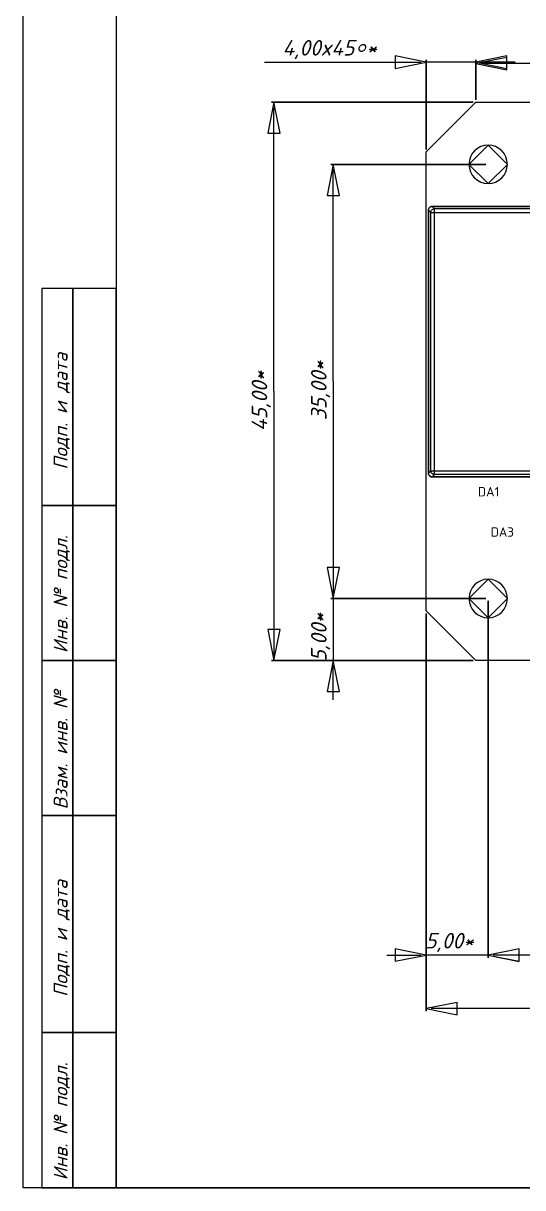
# Model space of a CAD drawing. Header units: inches. Extents: x 5 to 415, y -593 to 71.
# Drawn here: x 5 to 85.6, y -589 to -401.3 of the extents above; entities that cross this region are included whole.
import ezdxf

# ---------------------------------------------------------------- set-up
doc = ezdxf.new("R2010")
doc.units = ezdxf.units.IN
doc.header["$MEASUREMENT"] = 0
doc.styles.add('ISOCPEUR0', font='isocpeur.ttf', dxfattribs={"height": 3.704167})
doc.styles.add('ISOCPEUR1', font='isocpeui.ttf', dxfattribs={"height": 4.7625})

msp = doc.modelspace()

# ---------------------------------------------------------------- linework, layer by layer
at = {"color": 18, "true_color": 0x000000}
for p, q in [((5, -589), (5, -302)), ((20, -302), (20, -589)), ((70, -407.53), (65, -406.53)), ((65, -406.53), (65, -408.53)), ((70, -421.6), (70, -407.13)), ((70, -407.13), (70, -421.6)), ((83, -406.53), (78, -407.53)), ((83, -406.75), (78, -407.75)), ((78, -413.6), (78, -407.13)), ((78, -407.13), (78, -413.6)), ((78, -413.6), (78, -407.35)), ((78, -407.35), (78, -413.6)), ((83, -408.53), (83, -406.53)), ((83, -408.75), (83, -406.75)), ((43.89, -407.53), (65, -407.53)), ((63.65, -407.53), (69.19, -407.53)), ((65, -408.53), (70, -407.53)), ((78, -407.53), (70, -407.53)), ((78, -407.53), (83, -408.53)), ((78, -407.75), (83, -408.75)), ((84.35, -407.53), (78.81, -407.53)), ((113.34, -407.75), (78.81, -407.75)), ((45.43, -414), (44.43, -419)), ((77.6, -414), (45.03, -414)), ((45.03, -414), (77.6, -414)), ((46.43, -419), (45.43, -414)), ((45.43, -460.57), (45.43, -414.81)), ((70, -422), (78, -414)), ((78, -414), (152, -414)), ((44.43, -419), (46.43, -419)), ((70, -496), (70, -422)), ((80, -420.9), (76.9, -424)), ((83.1, -424), (80, -420.9)), ((55, -424), (54, -429)), ((79.6, -424), (54.6, -424)), ((54.6, -424), (79.6, -424)), ((56, -429), (55, -424)), ((76.9, -424), (80, -427.1)), ((80, -427.1), (83.1, -424)), ((55, -459), (55, -424.81)), ((54, -429), (56, -429)), ((70.37, -431.23), (70.35, -431.38)), ((70.35, -431.38), (70.37, -431.23)), ((70.35, -431.38), (70.35, -431.88)), ((70.35, -431.88), (70.35, -431.38)), ((70.73, -431.76), (70.35, -431.38)), ((70.42, -431.1), (70.37, -431.23)), ((70.37, -431.23), (70.42, -431.1)), ((70.49, -430.99), (70.42, -431.1)), ((70.42, -431.1), (70.49, -430.99)), ((70.59, -430.9), (70.49, -430.99)), ((70.49, -430.99), (70.59, -430.9)), ((70.7, -430.83), (70.59, -430.9)), ((70.59, -430.9), (70.7, -430.83)), ((70.82, -430.79), (70.7, -430.83)), ((70.7, -430.83), (70.82, -430.79)), ((70.73, -431.76), (70.75, -431.63)), ((70.73, -431.76), (70.75, -431.76)), ((70.73, -473.4), (70.73, -431.76)), ((70.75, -431.63), (70.79, -431.5)), ((70.75, -431.76), (70.79, -431.76)), ((70.79, -431.5), (70.86, -431.39)), ((70.79, -431.76), (70.87, -431.76)), ((70.89, -430.78), (70.82, -430.79)), ((70.82, -430.79), (70.89, -430.78)), ((70.86, -431.39), (70.96, -431.29)), ((70.87, -431.76), (70.96, -431.76)), ((70.95, -430.78), (70.89, -430.78)), ((70.89, -430.78), (70.95, -430.78)), ((87.95, -430.78), (70.95, -430.78)), ((70.95, -430.78), (87.95, -430.78)), ((71.33, -431.16), (70.95, -430.78)), ((70.96, -431.29), (71.07, -431.22)), ((70.96, -431.76), (71.07, -431.76)), ((71.07, -431.22), (71.2, -431.18)), ((71.07, -431.76), (71.2, -431.76)), ((71.2, -431.18), (71.33, -431.16)), ((71.33, -431.76), (71.2, -431.76)), ((71.33, -431.18), (71.33, -431.16)), ((87.57, -431.16), (71.33, -431.16)), ((71.33, -431.22), (71.33, -431.18)), ((71.33, -431.3), (71.33, -431.22)), ((71.33, -431.39), (71.33, -431.3)), ((71.33, -431.5), (71.33, -431.39)), ((71.33, -431.63), (71.33, -431.5)), ((71.33, -431.76), (71.33, -431.63)), ((71.33, -473.4), (71.33, -431.76)), ((71.33, -431.76), (87.57, -431.76)), ((70.35, -431.88), (70.37, -431.88)), ((70.35, -431.88), (70.37, -431.88)), ((70.37, -431.88), (70.37, -473.28)), ((70.37, -473.28), (70.37, -431.88)), ((13, -444), (8, -444)), ((8, -444), (8, -479)), ((13, -479), (13, -444)), ((20, -444), (13, -444)), ((13, -444), (13, -479)), ((20, -479), (20, -444)), ((55, -459), (55, -493.19)), ((45.43, -460.57), (45.43, -503.19)), ((70.37, -473.28), (70.35, -473.28)), ((70.35, -473.28), (70.35, -473.78)), ((70.35, -473.78), (70.35, -473.28)), ((70.35, -473.28), (70.37, -473.28)), ((70.35, -473.78), (70.73, -473.4)), ((70.35, -473.78), (70.35, -473.84)), ((70.35, -473.84), (70.35, -473.78)), ((70.35, -473.84), (70.36, -473.91)), ((70.36, -473.91), (70.35, -473.84)), ((70.36, -473.91), (70.4, -474.03)), ((70.4, -474.03), (70.36, -473.91)), ((70.4, -474.03), (70.47, -474.14)), ((70.47, -474.14), (70.4, -474.03)), ((70.47, -474.14), (70.56, -474.24)), ((70.56, -474.24), (70.47, -474.14)), ((70.56, -474.24), (70.67, -474.31)), ((70.67, -474.31), (70.56, -474.24)), ((70.67, -474.31), (70.8, -474.36)), ((70.8, -474.36), (70.67, -474.31)), ((70.73, -473.4), (70.75, -473.4)), ((70.75, -473.53), (70.73, -473.4)), ((70.75, -473.4), (70.79, -473.4)), ((70.79, -473.66), (70.75, -473.53)), ((70.79, -473.4), (70.87, -473.4)), ((70.86, -473.77), (70.79, -473.66)), ((70.8, -474.36), (70.95, -474.38)), ((70.95, -474.38), (70.8, -474.36)), ((70.96, -473.87), (70.86, -473.77)), ((70.87, -473.4), (70.96, -473.4)), ((70.95, -474.38), (71.33, -474)), ((70.95, -474.38), (87.95, -474.38)), ((87.95, -474.38), (70.95, -474.38)), ((70.96, -473.4), (71.07, -473.4)), ((71.07, -473.94), (70.96, -473.87)), ((71.07, -473.4), (71.2, -473.4)), ((71.2, -473.98), (71.07, -473.94)), ((71.33, -473.4), (71.2, -473.4)), ((71.33, -474), (71.2, -473.98)), ((71.33, -473.53), (71.33, -473.4)), ((71.33, -473.4), (87.57, -473.4)), ((71.33, -473.66), (71.33, -473.53)), ((71.33, -473.77), (71.33, -473.66)), ((71.33, -473.86), (71.33, -473.77)), ((71.33, -473.94), (71.33, -473.86)), ((71.33, -473.98), (71.33, -473.94)), ((71.33, -474), (71.33, -473.98)), ((87.57, -474), (71.33, -474)), ((13, -479), (8, -479)), ((8, -479), (8, -504)), ((8, -479), (13, -479)), ((20, -479), (13, -479)), ((13, -479), (13, -504)), ((13, -504), (13, -479)), ((13, -479), (20, -479)), ((20, -504), (20, -479)), ((55, -487.65), (55, -493.19)), ((56, -489), (54, -489)), ((54, -489), (55, -494)), ((56, -489), (54, -489)), ((54, -489), (55, -494)), ((55, -494), (56, -489)), ((55, -494), (56, -489)), ((80, -490.9), (76.9, -494)), ((83.1, -494), (80, -490.9)), ((79.6, -494), (54.6, -494)), ((54.6, -494), (79.6, -494)), ((79.6, -494), (54.6, -494)), ((54.6, -494), (79.6, -494)), ((55, -494), (55, -504)), ((76.9, -494), (80, -497.1)), ((80, -497.1), (83.1, -494)), ((80, -494.4), (80, -551.91)), ((80, -551.91), (80, -494.4)), ((80, -494.4), (80, -551.9)), ((80, -551.9), (80, -494.4)), ((78, -504), (70, -496)), ((70, -496.4), (70, -560.53)), ((70, -560.53), (70, -496.4)), ((70, -496.4), (70, -551.9)), ((70, -551.9), (70, -496.4)), ((46.43, -499), (44.43, -499)), ((44.43, -499), (45.43, -504)), ((45.43, -504), (46.43, -499)), ((13, -504), (8, -504)), ((8, -504), (8, -529)), ((8, -504), (13, -504)), ((13, -529), (13, -504)), ((20, -504), (13, -504)), ((13, -504), (13, -529)), ((13, -504), (20, -504)), ((20, -529), (20, -504)), ((77.6, -504), (45.03, -504)), ((45.03, -504), (77.6, -504)), ((55, -504), (54, -509)), ((77.6, -504), (54.6, -504)), ((54.6, -504), (77.6, -504)), ((56, -509), (55, -504)), ((55, -510.35), (55, -504.81)), ((152, -504), (78, -504)), ((54, -509), (56, -509)), ((13, -529), (8, -529)), ((8, -529), (8, -564)), ((8, -529), (13, -529)), ((20, -529), (13, -529)), ((13, -529), (13, -564)), ((13, -564), (13, -529)), ((13, -529), (20, -529)), ((20, -564), (20, -529)), ((63.65, -551.5), (69.19, -551.5)), ((70, -551.5), (65, -550.5)), ((65, -550.5), (65, -552.5)), ((65, -552.5), (70, -551.5)), ((80, -551.5), (70, -551.5)), ((85, -550.5), (80, -551.5)), ((85, -550.51), (80, -551.51)), ((80, -551.5), (85, -552.5)), ((80, -551.51), (85, -552.51)), ((86.35, -551.5), (80.81, -551.5)), ((112.84, -551.51), (80.81, -551.51)), ((85, -552.5), (85, -550.5)), ((85, -552.51), (85, -550.51)), ((75, -559.13), (70, -560.13)), ((75, -561.13), (75, -559.13)), ((70, -560.13), (75, -561.13)), ((113.33, -560.13), (70.81, -560.13)), ((13, -564), (8, -564)), ((8, -564), (8, -589)), ((8, -564), (13, -564)), ((20, -564), (13, -564)), ((13, -564), (13, -589)), ((13, -589), (13, -564)), ((13, -564), (20, -564)), ((20, -589), (20, -564)), ((415, -589), (5, -589)), ((8, -589), (13, -589)), ((13, -589), (20, -589)), ((20, -589), (415, -589))]:
    msp.add_line(p, q, dxfattribs=at)
at = {"color": 7, "true_color": 0xffffff}
for p, q in [((20, -302), (20, -589)), ((70.37, -431.23), (70.35, -431.38)), ((70.35, -431.38), (70.37, -431.23)), ((70.35, -431.38), (70.35, -431.88)), ((70.35, -431.88), (70.35, -431.38)), ((70.73, -431.76), (70.35, -431.38)), ((70.42, -431.1), (70.37, -431.23)), ((70.37, -431.23), (70.42, -431.1)), ((70.49, -430.99), (70.42, -431.1)), ((70.42, -431.1), (70.49, -430.99)), ((70.59, -430.9), (70.49, -430.99)), ((70.49, -430.99), (70.59, -430.9)), ((70.7, -430.83), (70.59, -430.9)), ((70.59, -430.9), (70.7, -430.83)), ((70.82, -430.79), (70.7, -430.83)), ((70.7, -430.83), (70.82, -430.79)), ((70.73, -431.76), (70.75, -431.63)), ((70.73, -431.76), (70.75, -431.76)), ((70.73, -473.4), (70.73, -431.76)), ((70.75, -431.63), (70.79, -431.5)), ((70.75, -431.76), (70.79, -431.76)), ((70.79, -431.5), (70.86, -431.39)), ((70.79, -431.76), (70.87, -431.76)), ((70.89, -430.78), (70.82, -430.79)), ((70.82, -430.79), (70.89, -430.78)), ((70.86, -431.39), (70.96, -431.29)), ((70.87, -431.76), (70.96, -431.76)), ((70.95, -430.78), (70.89, -430.78)), ((70.89, -430.78), (70.95, -430.78)), ((87.95, -430.78), (70.95, -430.78)), ((70.95, -430.78), (87.95, -430.78)), ((71.33, -431.16), (70.95, -430.78)), ((70.96, -431.29), (71.07, -431.22)), ((70.96, -431.76), (71.07, -431.76)), ((71.07, -431.22), (71.2, -431.18)), ((71.07, -431.76), (71.2, -431.76)), ((71.2, -431.18), (71.33, -431.16)), ((71.33, -431.76), (71.2, -431.76)), ((71.33, -431.18), (71.33, -431.16)), ((87.57, -431.16), (71.33, -431.16)), ((71.33, -431.22), (71.33, -431.18)), ((71.33, -431.3), (71.33, -431.22)), ((71.33, -431.39), (71.33, -431.3)), ((71.33, -431.5), (71.33, -431.39)), ((71.33, -431.63), (71.33, -431.5)), ((71.33, -431.76), (71.33, -431.63)), ((71.33, -473.4), (71.33, -431.76)), ((71.33, -431.76), (87.57, -431.76)), ((70.35, -431.88), (70.37, -431.88)), ((70.35, -431.88), (70.37, -431.88)), ((70.37, -431.88), (70.37, -473.28)), ((70.37, -473.28), (70.37, -431.88)), ((13, -444), (8, -444)), ((8, -444), (8, -479)), ((13, -479), (13, -444)), ((20, -444), (13, -444)), ((13, -444), (13, -479)), ((20, -479), (20, -444)), ((70.37, -473.28), (70.35, -473.28)), ((70.35, -473.28), (70.35, -473.78)), ((70.35, -473.78), (70.35, -473.28)), ((70.35, -473.28), (70.37, -473.28)), ((70.35, -473.78), (70.73, -473.4)), ((70.35, -473.78), (70.35, -473.84)), ((70.35, -473.84), (70.35, -473.78)), ((70.35, -473.84), (70.36, -473.91)), ((70.36, -473.91), (70.35, -473.84)), ((70.36, -473.91), (70.4, -474.03)), ((70.4, -474.03), (70.36, -473.91)), ((70.4, -474.03), (70.47, -474.14)), ((70.47, -474.14), (70.4, -474.03)), ((70.47, -474.14), (70.56, -474.24)), ((70.56, -474.24), (70.47, -474.14)), ((70.56, -474.24), (70.67, -474.31)), ((70.67, -474.31), (70.56, -474.24)), ((70.67, -474.31), (70.8, -474.36)), ((70.8, -474.36), (70.67, -474.31)), ((70.73, -473.4), (70.75, -473.4)), ((70.75, -473.53), (70.73, -473.4)), ((70.75, -473.4), (70.79, -473.4)), ((70.79, -473.66), (70.75, -473.53)), ((70.79, -473.4), (70.87, -473.4)), ((70.86, -473.77), (70.79, -473.66)), ((70.8, -474.36), (70.95, -474.38)), ((70.95, -474.38), (70.8, -474.36)), ((70.96, -473.87), (70.86, -473.77)), ((70.87, -473.4), (70.96, -473.4)), ((70.95, -474.38), (71.33, -474)), ((70.95, -474.38), (87.95, -474.38)), ((87.95, -474.38), (70.95, -474.38)), ((70.96, -473.4), (71.07, -473.4)), ((71.07, -473.94), (70.96, -473.87)), ((71.07, -473.4), (71.2, -473.4)), ((71.2, -473.98), (71.07, -473.94)), ((71.33, -473.4), (71.2, -473.4)), ((71.33, -474), (71.2, -473.98)), ((71.33, -473.53), (71.33, -473.4)), ((71.33, -473.4), (87.57, -473.4)), ((71.33, -473.66), (71.33, -473.53)), ((71.33, -473.77), (71.33, -473.66)), ((71.33, -473.86), (71.33, -473.77)), ((71.33, -473.94), (71.33, -473.86)), ((71.33, -473.98), (71.33, -473.94)), ((71.33, -474), (71.33, -473.98)), ((87.57, -474), (71.33, -474)), ((13, -479), (8, -479)), ((8, -479), (8, -504)), ((8, -479), (13, -479)), ((20, -479), (13, -479)), ((13, -479), (13, -504)), ((13, -504), (13, -479)), ((13, -479), (20, -479)), ((20, -504), (20, -479)), ((13, -504), (8, -504)), ((8, -504), (8, -529)), ((8, -504), (13, -504)), ((13, -529), (13, -504)), ((20, -504), (13, -504)), ((13, -504), (13, -529)), ((13, -504), (20, -504)), ((20, -529), (20, -504)), ((13, -529), (8, -529)), ((8, -529), (8, -564)), ((8, -529), (13, -529)), ((20, -529), (13, -529)), ((13, -529), (13, -564)), ((13, -564), (13, -529)), ((13, -529), (20, -529)), ((20, -564), (20, -529)), ((13, -564), (8, -564)), ((8, -564), (8, -589)), ((8, -564), (13, -564)), ((20, -564), (13, -564)), ((13, -564), (13, -589)), ((13, -589), (13, -564)), ((13, -564), (20, -564)), ((20, -589), (20, -564)), ((8, -589), (13, -589)), ((13, -589), (20, -589)), ((20, -589), (415, -589))]:
    msp.add_line(p, q, dxfattribs=at)
at = {"color": 18, "true_color": 0x000000}
for centre, start, end in [((80, -424), 90, 180), ((80, -424), 0, 90), ((80, -424), 180, 270), ((80, -424), 270, 0), ((80, -494), 90, 180), ((80, -494), 0, 90), ((80, -494), 180, 270), ((80, -494), 270, 0)]:
    msp.add_arc(centre, 3.1, start, end, dxfattribs=at)

# ---------------------------------------------------------------- texts
for s, height, style, p in [('4,00x45⸰*', 2.507, 'ISOCPEUR1', (46.81, -406.46)), ('DA1', 1.516, 'ISOCPEUR0', (78.36, -477.54)), ('DA3', 1.516, 'ISOCPEUR0', (80.42, -484.04)), ('5,00*', 2.507, 'ISOCPEUR1', (69.84, -550.43))]:
    msp.add_text(s, height=height, dxfattribs=dict(at, style=style)).set_placement(p)
at = {"color": 18, "true_color": 0x000000, "style": 'ISOCPEUR1'}
for s, height, p in [('Подп. и дата', 2.2281, (12.14, -473.23)), ('35,00*', 2.507, (53.93, -465.28)), ('45,00*', 2.507, (44.36, -467.01)), ('Инв. № подл.', 2.2281, (12.14, -502.8)), ('5,00*', 2.507, (53.93, -504.16)), ('Взам. инв. №', 2.2281, (12.14, -528.01)), ('Подп. и дата', 2.2281, (12.14, -558.23)), ('Инв. № подл.', 2.2281, (12.14, -587.8))]:
    msp.add_text(s, height=height, rotation=90, dxfattribs=at).set_placement(p)

doc.saveas('drawing.dxf')
